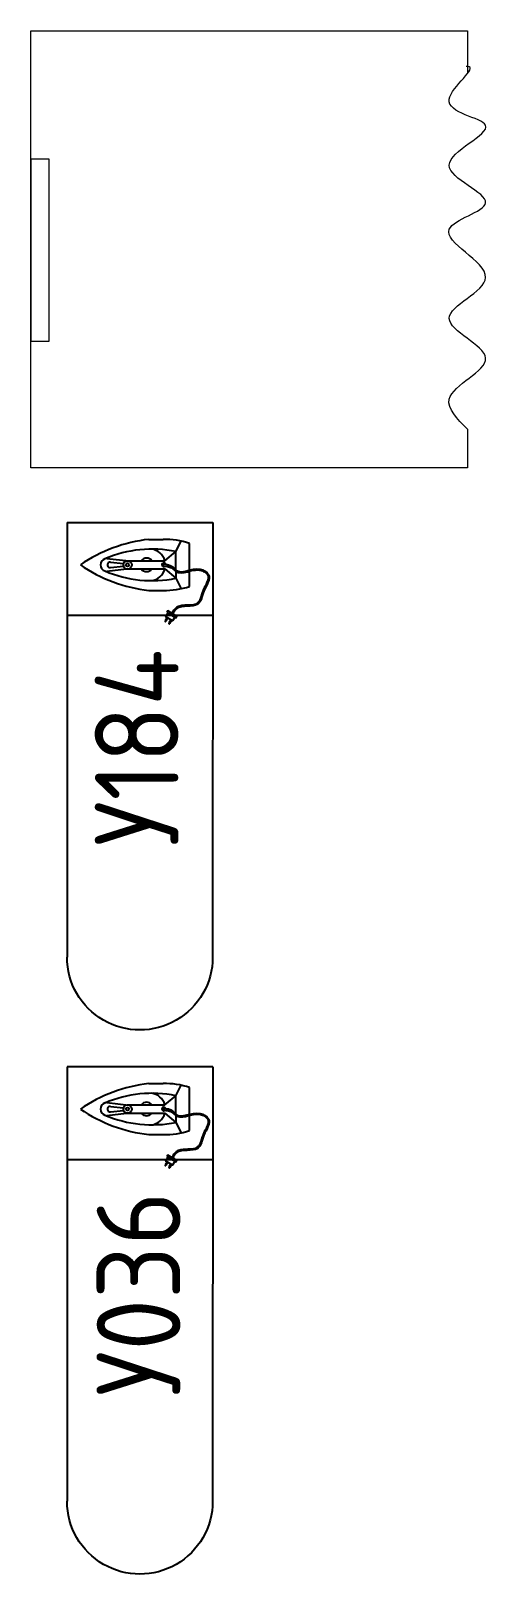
# Model space of a CAD drawing. Header units: millimetres. Extents: x -217756 to 263180, y 55413 to 130608.
# Drawn here: x -71376 to -70113, y 120071 to 124308 of the extents above; entities that cross this region are included whole.
import ezdxf

# ---------------------------------------------------------------- set-up
doc = ezdxf.new("R2010")
doc.units = ezdxf.units.MM
doc.layers.add('ТХ_мебель передв', color=250, linetype='Continuous', lineweight=13)
doc.layers.add('ТХ_оборуд_учебн', color=80, linetype='Continuous')
doc.layers.add('ТХ_оборуд_учебн_поз', color=80, linetype='Continuous')
doc.styles.add('ISOCPEUR_1', font='isocpeur.ttf', dxfattribs={"width": 0.9, "height": 250})

# ---------------------------------------------------------------- blocks, each defined once
blk = doc.blocks.new('Кабинка')
blk.add_lwpolyline([(106.5, -1200), (0, -1200), (0, 0), (1200, 0), (1200, -1200), (1082.8, -1200)])
blk.add_spline([(106.5, -1200), (188.7, -1150), (301.7, -1250), (410.6, -1150), (523, -1250), (655.5, -1150), (727.6, -1250), (831.3, -1150), (940.8, -1250), (1012.8, -1150), (1102.2, -1200), (1102.2, -1196.7)], degree=3)
blk = doc.blocks.new('П-101_Ю-08')
for p, q in [((7045246.6, 1185179.3), (7045246.2, 1183986.2)), ((7045646.6, 1185178.7), (7045246.6, 1185178.8)), ((7045646.6, 1185179.2), (7045646.2, 1183986.1)), ((7045646.6, 1185178.7), (7045646.5, 1184923.8)), ((7045471, 1185133.1), (7045510.2, 1185133.1)), ((7045514.7, 1185074.5), (7045545.3, 1185099.6)), ((7045545.3, 1185099.6), (7045559.3, 1185128.5)), ((7045545.3, 1185049), (7045545.3, 1185099.6)), ((7045582.9, 1185048.7), (7045582.9, 1185122)), ((7045355.4, 1185080.6), (7045415.6, 1185074.1)), ((7045355.4, 1185045.6), (7045409.5, 1185051.9)), ((7045365.2, 1185070.5), (7045401.4, 1185066.6)), ((7045365.2, 1185055.6), (7045401.4, 1185059.5)), ((7045409.5, 1185051.9), (7045514.7, 1185051.9)), ((7045411.5, 1185074.5), (7045514.7, 1185074.5)), ((7045514.7, 1185051.9), (7045545.3, 1185026.5)), ((7045545.3, 1185045.2), (7045545.3, 1185026.5)), ((7045582.9, 1185004.1), (7045582.9, 1185045.8)), ((7045545.3, 1185026.5), (7045559.3, 1184997.7)), ((7045471, 1184993.1), (7045510.2, 1184993.1)), ((7045646.5, 1184923.8), (7045246.5, 1184923.9)), ((7045520.8, 1184918.4), (7045515.5, 1184909.3)), ((7045522.6, 1184917.3), (7045517.3, 1184908.3)), ((7045531.4, 1184912.2), (7045526.1, 1184903.1)), ((7045533.3, 1184911.1), (7045528, 1184902))]:
    blk.add_line(p, q)
for points in [[(7045524, 1184930.8), (7045542.5, 1184920), (7045536.3, 1184909.3), (7045517.8, 1184920.2)], [(7045520.6, 1184932.8), (7045545.9, 1184918), (7045548.1, 1184921.7), (7045522.8, 1184936.6)]]:
    blk.add_lwpolyline(points, close=True)
for radius in [11.5, 4.4]:
    blk.add_circle((7045412.3, 1185063.1), radius)
for centre, radius, start, end in [((7045516.7, 1184722.6), 413.1, 96.3617, 124.475), ((7045515, 1184919.3), 213.8, 71.4776, 91.2879), ((7045479.3, 1184778.9), 327.4, 78.355, 113.2781), ((7045472.8, 1185063.3), 43.4, 15.0463, 83.1752), ((7045516.7, 1185403.6), 413.1, 235.525, 263.6383), ((7045355.4, 1185063.1), 17.5, 108.4441, 251.5559), ((7045479.3, 1185347.2), 327.4, 246.7219, 281.645), ((7045364.4, 1185063.1), 7.5, 83.8437, 276.1563), ((7045464.7, 1185063.1), 18.6, 216.912, 323.088), ((7045464.7, 1185063.1), 18.6, 38.1629, 141.8371), ((7045472.8, 1185062.9), 43.4, 276.8248, 344.9537), ((7045511.9, 1185063.1), 5.3, 21.9466, 321.6486), ((7045511.9, 1185063.1), 2.79, 90, 280.3979), ((7045515, 1185206.8), 213.8, 268.7121, 288.5224), ((7045516.4, 1184908.8), 1.06, 149.6773, 329.6773), ((7045527, 1184902.6), 1.06, 149.6773, 329.6773)]:
    blk.add_arc(centre, radius, start, end)
at = {"extrusion": (0, 0, -1)}
blk.add_ellipse((7045446.2, 1183986.2), major_axis=(141.5, 141.4), ratio=1, start_param=0.785398, end_param=3.926991, dxfattribs=at)
for points in [[(7045511.9, 1185065.9), (7045536.7, 1185057.4), (7045545.3, 1185049), (7045611.7, 1185051.3), (7045635.2, 1185035.6), (7045622.4, 1184991.4), (7045605.3, 1184955.1), (7045547.1, 1184942.8), (7045536.4, 1184928.6)], [(7045512.4, 1185060.3), (7045525, 1185058), (7045536.1, 1185053.1), (7045547.2, 1185044), (7045564.4, 1185042), (7045577.8, 1185044.4), (7045593, 1185048.4), (7045603.3, 1185049.2), (7045615.9, 1185047.6), (7045626.5, 1185041.8), (7045632.9, 1185034.4), (7045634.1, 1185029.6), (7045632.7, 1185021.6), (7045628.1, 1185009.8), (7045620.5, 1184994.1), (7045617.7, 1184987.1), (7045613.5, 1184974.3), (7045609.9, 1184965.3), (7045604.9, 1184958.9), (7045600.1, 1184955.5), (7045593.4, 1184953.5), (7045577.6, 1184952.5), (7045561.6, 1184951.5), (7045550, 1184947.9), (7045542.2, 1184941.9), (7045534.7, 1184929.6)]]:
    blk.add_spline(points, degree=3)

msp = doc.modelspace()

# ---------------------------------------------------------------- linework, layer by layer
at = {"layer": 'ТХ_мебель передв'}
msp.add_lwpolyline([(-71325.8, 123456.5), (-71325.8, 123956.5), (-71375.8, 123956.5), (-71375.8, 123456.5)], close=True, dxfattribs=at)

# ---------------------------------------------------------------- block references
at = {"layer": 'ТХ_мебель передв', "rotation": 89.99999999999997}
msp.add_blockref('Кабинка', (-71375.8, 123108.4), dxfattribs=at)
at = {"layer": 'ТХ_оборуд_учебн'}
for p in [(-7116522.3, -1062220.9), (-7116522.3, -1063714.9)]:
    msp.add_blockref('П-101_Ю-08', p, dxfattribs=at)

# ---------------------------------------------------------------- texts
at = {"layer": 'ТХ_оборуд_учебн_поз', "style": 'ISOCPEUR_1', "width": 0.9}
for s, p in [('У184', (-70969.6, 122069)), ('У036', (-70964.6, 120559))]:
    msp.add_text(s, height=230, rotation=90, dxfattribs=at).set_placement(p)

doc.saveas('drawing.dxf')
